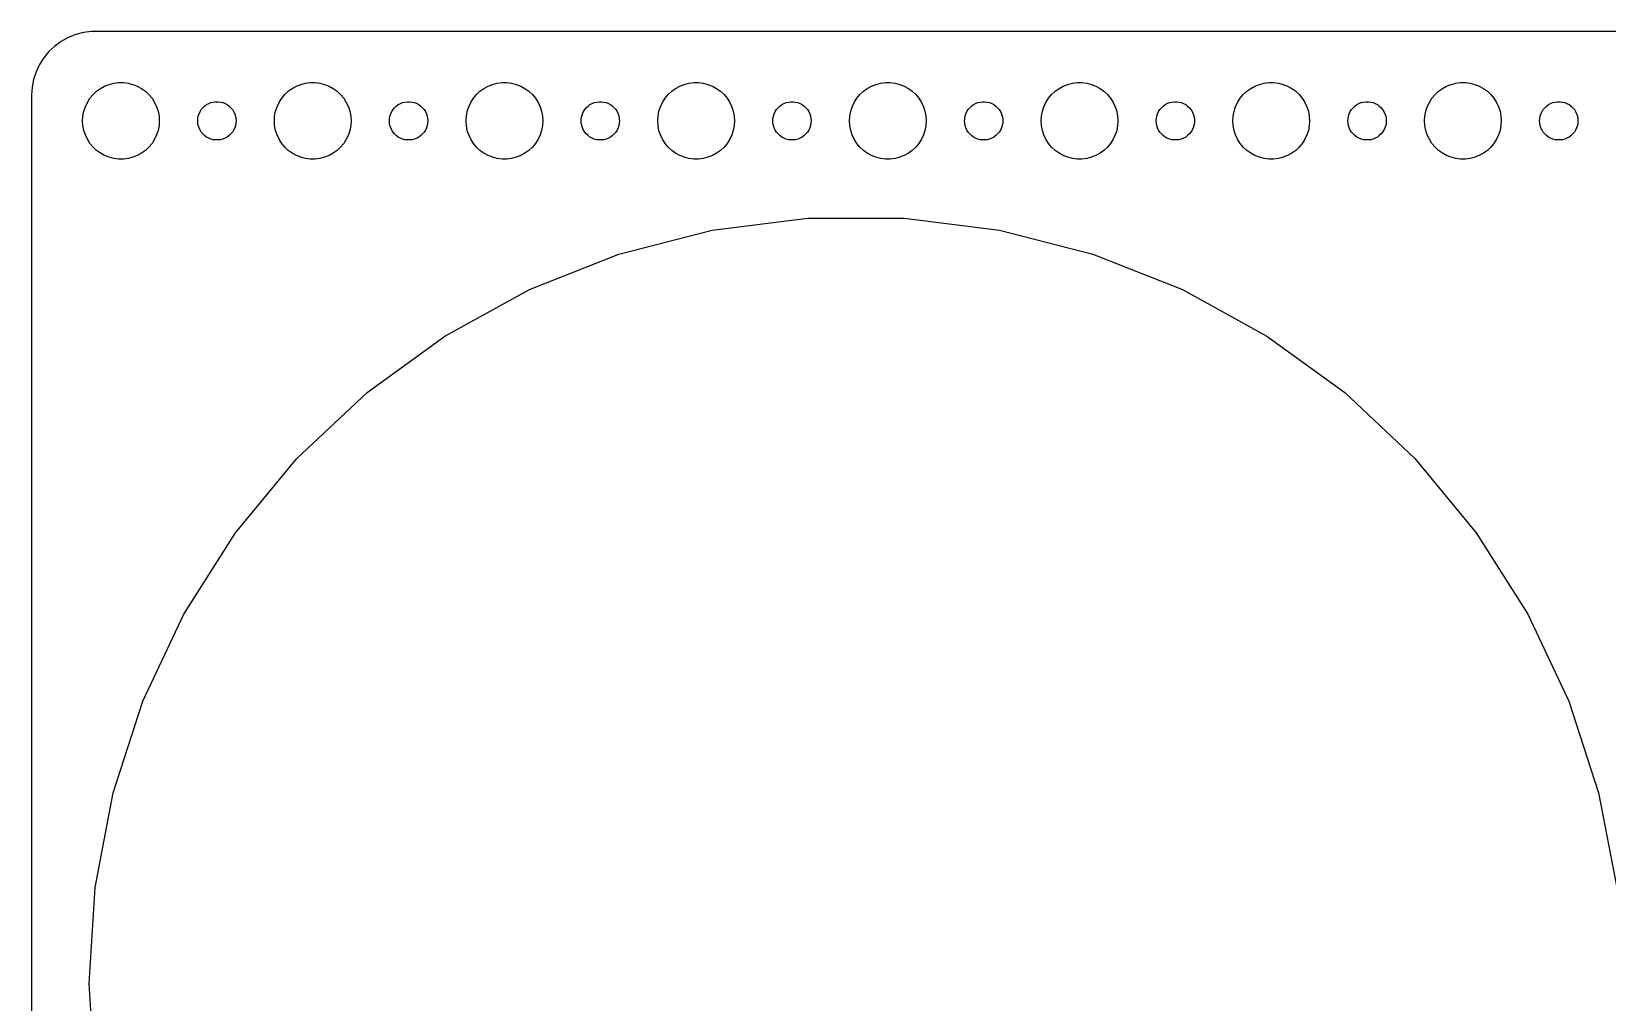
# Model space of a CAD drawing. Header units: metres. Extents: x -314 to 314, y -74 to 74.
# Drawn here: x -314.5 to -191.2, y -1.5 to 74.5 of the extents above; entities that cross this region are included whole.
import ezdxf

# ---------------------------------------------------------------- set-up
doc = ezdxf.new("R2010")
doc.units = ezdxf.units.M

msp = doc.modelspace()

# ---------------------------------------------------------------- linework, layer by layer
for p, q in [((-311.629, 74.0241), (-312.179, 73.7216)), ((-311.045, 74.2553), (-311.629, 74.0241)), ((-310.437, 74.4114), (-311.045, 74.2553)), ((-309.814, 74.4901), (-310.437, 74.4114)), ((309.814, 74.4901), (-309.814, 74.4901)), ((-313.145, 72.9227), (-313.545, 72.4389)), ((-312.687, 73.3526), (-313.145, 72.9227)), ((-312.179, 73.7216), (-312.687, 73.3526)), ((-313.882, 71.9088), (-314.149, 71.3406)), ((-313.545, 72.4389), (-313.882, 71.9088)), ((-314.343, 70.7434), (-314.461, 70.1267)), ((-314.149, 71.3406), (-314.343, 70.7434)), ((-308.777, 70.2145), (-308.427, 70.3532)), ((-308.427, 70.3532), (-308.062, 70.4469)), ((-308.062, 70.4469), (-307.688, 70.4941)), ((-307.688, 70.4941), (-307.312, 70.4941)), ((-307.312, 70.4941), (-306.938, 70.4469)), ((-306.938, 70.4469), (-306.573, 70.3532)), ((-306.573, 70.3532), (-306.223, 70.2145)), ((-293.777, 70.2145), (-293.427, 70.3532)), ((-293.427, 70.3532), (-293.062, 70.4469)), ((-293.062, 70.4469), (-292.688, 70.4941)), ((-292.688, 70.4941), (-292.312, 70.4941)), ((-292.312, 70.4941), (-291.938, 70.4469)), ((-291.938, 70.4469), (-291.573, 70.3532)), ((-291.573, 70.3532), (-291.223, 70.2145)), ((-278.777, 70.2145), (-278.427, 70.3532)), ((-278.427, 70.3532), (-278.062, 70.4469)), ((-278.062, 70.4469), (-277.688, 70.4941)), ((-277.688, 70.4941), (-277.312, 70.4941)), ((-277.312, 70.4941), (-276.938, 70.4469)), ((-276.938, 70.4469), (-276.573, 70.3532)), ((-276.573, 70.3532), (-276.223, 70.2145)), ((-263.777, 70.2145), (-263.427, 70.3532)), ((-263.427, 70.3532), (-263.062, 70.4469)), ((-263.062, 70.4469), (-262.688, 70.4941)), ((-262.688, 70.4941), (-262.312, 70.4941)), ((-262.312, 70.4941), (-261.938, 70.4469)), ((-261.938, 70.4469), (-261.573, 70.3532)), ((-261.573, 70.3532), (-261.223, 70.2145)), ((-248.777, 70.2145), (-248.427, 70.3532)), ((-248.427, 70.3532), (-248.062, 70.4469)), ((-248.062, 70.4469), (-247.688, 70.4941)), ((-247.688, 70.4941), (-247.312, 70.4941)), ((-247.312, 70.4941), (-246.938, 70.4469)), ((-246.938, 70.4469), (-246.573, 70.3532)), ((-246.573, 70.3532), (-246.223, 70.2145)), ((-233.777, 70.2145), (-233.427, 70.3532)), ((-233.427, 70.3532), (-233.062, 70.4469)), ((-233.062, 70.4469), (-232.688, 70.4941)), ((-232.688, 70.4941), (-232.312, 70.4941)), ((-232.312, 70.4941), (-231.938, 70.4469)), ((-231.938, 70.4469), (-231.573, 70.3532)), ((-231.573, 70.3532), (-231.223, 70.2145)), ((-218.777, 70.2145), (-218.427, 70.3532)), ((-218.427, 70.3532), (-218.062, 70.4469)), ((-218.062, 70.4469), (-217.688, 70.4941)), ((-217.688, 70.4941), (-217.312, 70.4941)), ((-217.312, 70.4941), (-216.938, 70.4469)), ((-216.938, 70.4469), (-216.573, 70.3532)), ((-216.573, 70.3532), (-216.223, 70.2145)), ((-203.777, 70.2145), (-203.427, 70.3532)), ((-203.427, 70.3532), (-203.062, 70.4469)), ((-203.062, 70.4469), (-202.688, 70.4941)), ((-202.688, 70.4941), (-202.312, 70.4941)), ((-202.312, 70.4941), (-201.938, 70.4469)), ((-201.938, 70.4469), (-201.573, 70.3532)), ((-201.573, 70.3532), (-201.223, 70.2145)), ((-314.461, 70.1267), (-314.5, 69.5)), ((-314.5, 69.5), (-314.5, -69.5)), ((-310.129, 68.9453), (-309.927, 69.2634)), ((-309.927, 69.2634), (-309.687, 69.5536)), ((-309.687, 69.5536), (-309.412, 69.8115)), ((-309.412, 69.8115), (-309.107, 70.033)), ((-309.107, 70.033), (-308.777, 70.2145)), ((-306.223, 70.2145), (-305.893, 70.033)), ((-305.893, 70.033), (-305.588, 69.8115)), ((-305.588, 69.8115), (-305.313, 69.5536)), ((-305.313, 69.5536), (-305.073, 69.2634)), ((-305.073, 69.2634), (-304.871, 68.9453)), ((-295.129, 68.9453), (-294.927, 69.2634)), ((-294.927, 69.2634), (-294.687, 69.5536)), ((-294.687, 69.5536), (-294.412, 69.8115)), ((-294.412, 69.8115), (-294.107, 70.033)), ((-294.107, 70.033), (-293.777, 70.2145)), ((-291.223, 70.2145), (-290.893, 70.033)), ((-290.893, 70.033), (-290.588, 69.8115)), ((-290.588, 69.8115), (-290.313, 69.5536)), ((-290.313, 69.5536), (-290.073, 69.2634)), ((-290.073, 69.2634), (-289.871, 68.9453)), ((-280.129, 68.9453), (-279.927, 69.2634)), ((-279.927, 69.2634), (-279.687, 69.5536)), ((-279.687, 69.5536), (-279.412, 69.8115)), ((-279.412, 69.8115), (-279.107, 70.033)), ((-279.107, 70.033), (-278.777, 70.2145)), ((-276.223, 70.2145), (-275.893, 70.033)), ((-275.893, 70.033), (-275.588, 69.8115)), ((-275.588, 69.8115), (-275.313, 69.5536)), ((-275.313, 69.5536), (-275.073, 69.2634)), ((-275.073, 69.2634), (-274.871, 68.9453)), ((-265.129, 68.9453), (-264.927, 69.2634)), ((-264.927, 69.2634), (-264.687, 69.5536)), ((-264.687, 69.5536), (-264.412, 69.8115)), ((-264.412, 69.8115), (-264.107, 70.033)), ((-264.107, 70.033), (-263.777, 70.2145)), ((-261.223, 70.2145), (-260.893, 70.033)), ((-260.893, 70.033), (-260.588, 69.8115)), ((-260.588, 69.8115), (-260.313, 69.5536)), ((-260.313, 69.5536), (-260.073, 69.2634)), ((-260.073, 69.2634), (-259.871, 68.9453)), ((-250.129, 68.9453), (-249.927, 69.2634)), ((-249.927, 69.2634), (-249.687, 69.5536)), ((-249.687, 69.5536), (-249.412, 69.8115)), ((-249.412, 69.8115), (-249.107, 70.033)), ((-249.107, 70.033), (-248.777, 70.2145)), ((-246.223, 70.2145), (-245.893, 70.033)), ((-245.893, 70.033), (-245.588, 69.8115)), ((-245.588, 69.8115), (-245.313, 69.5536)), ((-245.313, 69.5536), (-245.073, 69.2634)), ((-245.073, 69.2634), (-244.871, 68.9453)), ((-235.129, 68.9453), (-234.927, 69.2634)), ((-234.927, 69.2634), (-234.687, 69.5536)), ((-234.687, 69.5536), (-234.412, 69.8115)), ((-234.412, 69.8115), (-234.107, 70.033)), ((-234.107, 70.033), (-233.777, 70.2145)), ((-231.223, 70.2145), (-230.893, 70.033)), ((-230.893, 70.033), (-230.588, 69.8115)), ((-230.588, 69.8115), (-230.313, 69.5536)), ((-230.313, 69.5536), (-230.073, 69.2634)), ((-230.073, 69.2634), (-229.871, 68.9453)), ((-220.129, 68.9453), (-219.927, 69.2634)), ((-219.927, 69.2634), (-219.687, 69.5536)), ((-219.687, 69.5536), (-219.412, 69.8115)), ((-219.412, 69.8115), (-219.107, 70.033)), ((-219.107, 70.033), (-218.777, 70.2145)), ((-216.223, 70.2145), (-215.893, 70.033)), ((-215.893, 70.033), (-215.588, 69.8115)), ((-215.588, 69.8115), (-215.313, 69.5536)), ((-215.313, 69.5536), (-215.073, 69.2634)), ((-215.073, 69.2634), (-214.871, 68.9453)), ((-205.129, 68.9453), (-204.927, 69.2634)), ((-204.927, 69.2634), (-204.687, 69.5536)), ((-204.687, 69.5536), (-204.412, 69.8115)), ((-204.412, 69.8115), (-204.107, 70.033)), ((-204.107, 70.033), (-203.777, 70.2145)), ((-201.223, 70.2145), (-200.893, 70.033)), ((-200.893, 70.033), (-200.588, 69.8115)), ((-200.588, 69.8115), (-200.313, 69.5536)), ((-200.313, 69.5536), (-200.073, 69.2634)), ((-200.073, 69.2634), (-199.871, 68.9453)), ((-310.5, 67.5), (-310.476, 67.876)), ((-310.476, 67.876), (-310.406, 68.2461)), ((-310.406, 68.2461), (-310.289, 68.6044)), ((-310.289, 68.6044), (-310.129, 68.9453)), ((-304.871, 68.9453), (-304.711, 68.6044)), ((-304.711, 68.6044), (-304.594, 68.2461)), ((-304.594, 68.2461), (-304.524, 67.876)), ((-304.524, 67.876), (-304.5, 67.5)), ((-301.488, 67.688), (-301.453, 67.873)), ((-301.453, 67.873), (-301.395, 68.0522)), ((-301.395, 68.0522), (-301.314, 68.2226)), ((-301.314, 68.2226), (-301.214, 68.3817)), ((-301.214, 68.3817), (-301.093, 68.5268)), ((-301.093, 68.5268), (-300.956, 68.6558)), ((-300.956, 68.6558), (-300.804, 68.7665)), ((-300.804, 68.7665), (-300.639, 68.8572)), ((-300.639, 68.8572), (-300.464, 68.9266)), ((-300.464, 68.9266), (-300.281, 68.9734)), ((-300.281, 68.9734), (-300.094, 68.997)), ((-300.094, 68.997), (-299.906, 68.997)), ((-299.906, 68.997), (-299.719, 68.9734)), ((-299.719, 68.9734), (-299.536, 68.9266)), ((-299.536, 68.9266), (-299.361, 68.8572)), ((-299.361, 68.8572), (-299.196, 68.7665)), ((-299.196, 68.7665), (-299.044, 68.6558)), ((-299.044, 68.6558), (-298.907, 68.5268)), ((-298.907, 68.5268), (-298.786, 68.3817)), ((-298.786, 68.3817), (-298.686, 68.2226)), ((-298.686, 68.2226), (-298.605, 68.0522)), ((-298.605, 68.0522), (-298.547, 67.873)), ((-298.547, 67.873), (-298.512, 67.688)), ((-295.5, 67.5), (-295.476, 67.876)), ((-295.476, 67.876), (-295.406, 68.2461)), ((-295.406, 68.2461), (-295.289, 68.6044)), ((-295.289, 68.6044), (-295.129, 68.9453)), ((-289.871, 68.9453), (-289.711, 68.6044)), ((-289.711, 68.6044), (-289.594, 68.2461)), ((-289.594, 68.2461), (-289.524, 67.876)), ((-289.524, 67.876), (-289.5, 67.5)), ((-286.488, 67.688), (-286.453, 67.873)), ((-286.453, 67.873), (-286.395, 68.0522)), ((-286.395, 68.0522), (-286.314, 68.2226)), ((-286.314, 68.2226), (-286.214, 68.3817)), ((-286.214, 68.3817), (-286.093, 68.5268)), ((-286.093, 68.5268), (-285.956, 68.6558)), ((-285.956, 68.6558), (-285.804, 68.7665)), ((-285.804, 68.7665), (-285.639, 68.8572)), ((-285.639, 68.8572), (-285.464, 68.9266)), ((-285.464, 68.9266), (-285.281, 68.9734)), ((-285.281, 68.9734), (-285.094, 68.997)), ((-285.094, 68.997), (-284.906, 68.997)), ((-284.906, 68.997), (-284.719, 68.9734)), ((-284.719, 68.9734), (-284.536, 68.9266)), ((-284.536, 68.9266), (-284.361, 68.8572)), ((-284.361, 68.8572), (-284.196, 68.7665)), ((-284.196, 68.7665), (-284.044, 68.6558)), ((-284.044, 68.6558), (-283.907, 68.5268)), ((-283.907, 68.5268), (-283.786, 68.3817)), ((-283.786, 68.3817), (-283.686, 68.2226)), ((-283.686, 68.2226), (-283.605, 68.0522)), ((-283.605, 68.0522), (-283.547, 67.873)), ((-283.547, 67.873), (-283.512, 67.688)), ((-280.5, 67.5), (-280.476, 67.876)), ((-280.476, 67.876), (-280.406, 68.2461)), ((-280.406, 68.2461), (-280.289, 68.6044)), ((-280.289, 68.6044), (-280.129, 68.9453)), ((-274.871, 68.9453), (-274.711, 68.6044)), ((-274.711, 68.6044), (-274.594, 68.2461)), ((-274.594, 68.2461), (-274.524, 67.876)), ((-274.524, 67.876), (-274.5, 67.5)), ((-271.488, 67.688), (-271.453, 67.873)), ((-271.453, 67.873), (-271.395, 68.0522)), ((-271.395, 68.0522), (-271.314, 68.2226)), ((-271.314, 68.2226), (-271.214, 68.3817)), ((-271.214, 68.3817), (-271.093, 68.5268)), ((-271.093, 68.5268), (-270.956, 68.6558)), ((-270.956, 68.6558), (-270.804, 68.7665)), ((-270.804, 68.7665), (-270.639, 68.8572)), ((-270.639, 68.8572), (-270.464, 68.9266)), ((-270.464, 68.9266), (-270.281, 68.9734)), ((-270.281, 68.9734), (-270.094, 68.997)), ((-270.094, 68.997), (-269.906, 68.997)), ((-269.906, 68.997), (-269.719, 68.9734)), ((-269.719, 68.9734), (-269.536, 68.9266)), ((-269.536, 68.9266), (-269.361, 68.8572)), ((-269.361, 68.8572), (-269.196, 68.7665)), ((-269.196, 68.7665), (-269.044, 68.6558)), ((-269.044, 68.6558), (-268.907, 68.5268)), ((-268.907, 68.5268), (-268.786, 68.3817)), ((-268.786, 68.3817), (-268.686, 68.2226)), ((-268.686, 68.2226), (-268.605, 68.0522)), ((-268.605, 68.0522), (-268.547, 67.873)), ((-268.547, 67.873), (-268.512, 67.688)), ((-265.5, 67.5), (-265.476, 67.876)), ((-265.476, 67.876), (-265.406, 68.2461)), ((-265.406, 68.2461), (-265.289, 68.6044)), ((-265.289, 68.6044), (-265.129, 68.9453)), ((-259.871, 68.9453), (-259.711, 68.6044)), ((-259.711, 68.6044), (-259.594, 68.2461)), ((-259.594, 68.2461), (-259.524, 67.876)), ((-259.524, 67.876), (-259.5, 67.5)), ((-256.488, 67.688), (-256.453, 67.873)), ((-256.453, 67.873), (-256.395, 68.0522)), ((-256.395, 68.0522), (-256.314, 68.2226)), ((-256.314, 68.2226), (-256.214, 68.3817)), ((-256.214, 68.3817), (-256.093, 68.5268)), ((-256.093, 68.5268), (-255.956, 68.6558)), ((-255.956, 68.6558), (-255.804, 68.7665)), ((-255.804, 68.7665), (-255.639, 68.8572)), ((-255.639, 68.8572), (-255.464, 68.9266)), ((-255.464, 68.9266), (-255.281, 68.9734)), ((-255.281, 68.9734), (-255.094, 68.997)), ((-255.094, 68.997), (-254.906, 68.997)), ((-254.906, 68.997), (-254.719, 68.9734)), ((-254.719, 68.9734), (-254.536, 68.9266)), ((-254.536, 68.9266), (-254.361, 68.8572)), ((-254.361, 68.8572), (-254.196, 68.7665)), ((-254.196, 68.7665), (-254.044, 68.6558)), ((-254.044, 68.6558), (-253.907, 68.5268)), ((-253.907, 68.5268), (-253.786, 68.3817)), ((-253.786, 68.3817), (-253.686, 68.2226)), ((-253.686, 68.2226), (-253.605, 68.0522)), ((-253.605, 68.0522), (-253.547, 67.873)), ((-253.547, 67.873), (-253.512, 67.688)), ((-250.5, 67.5), (-250.476, 67.876)), ((-250.476, 67.876), (-250.406, 68.2461)), ((-250.406, 68.2461), (-250.289, 68.6044)), ((-250.289, 68.6044), (-250.129, 68.9453)), ((-244.871, 68.9453), (-244.711, 68.6044)), ((-244.711, 68.6044), (-244.594, 68.2461)), ((-244.594, 68.2461), (-244.524, 67.876)), ((-244.524, 67.876), (-244.5, 67.5)), ((-241.488, 67.688), (-241.453, 67.873)), ((-241.453, 67.873), (-241.395, 68.0522)), ((-241.395, 68.0522), (-241.314, 68.2226)), ((-241.314, 68.2226), (-241.214, 68.3817)), ((-241.214, 68.3817), (-241.093, 68.5268)), ((-241.093, 68.5268), (-240.956, 68.6558)), ((-240.956, 68.6558), (-240.804, 68.7665)), ((-240.804, 68.7665), (-240.639, 68.8572)), ((-240.639, 68.8572), (-240.464, 68.9266)), ((-240.464, 68.9266), (-240.281, 68.9734)), ((-240.281, 68.9734), (-240.094, 68.997)), ((-240.094, 68.997), (-239.906, 68.997)), ((-239.906, 68.997), (-239.719, 68.9734)), ((-239.719, 68.9734), (-239.536, 68.9266)), ((-239.536, 68.9266), (-239.361, 68.8572)), ((-239.361, 68.8572), (-239.196, 68.7665)), ((-239.196, 68.7665), (-239.044, 68.6558)), ((-239.044, 68.6558), (-238.907, 68.5268)), ((-238.907, 68.5268), (-238.786, 68.3817)), ((-238.786, 68.3817), (-238.686, 68.2226)), ((-238.686, 68.2226), (-238.605, 68.0522)), ((-238.605, 68.0522), (-238.547, 67.873)), ((-238.547, 67.873), (-238.512, 67.688)), ((-235.5, 67.5), (-235.476, 67.876)), ((-235.476, 67.876), (-235.406, 68.2461)), ((-235.406, 68.2461), (-235.289, 68.6044)), ((-235.289, 68.6044), (-235.129, 68.9453)), ((-229.871, 68.9453), (-229.711, 68.6044)), ((-229.711, 68.6044), (-229.594, 68.2461)), ((-229.594, 68.2461), (-229.524, 67.876)), ((-229.524, 67.876), (-229.5, 67.5)), ((-226.488, 67.688), (-226.453, 67.873)), ((-226.453, 67.873), (-226.395, 68.0522)), ((-226.395, 68.0522), (-226.314, 68.2226)), ((-226.314, 68.2226), (-226.214, 68.3817)), ((-226.214, 68.3817), (-226.093, 68.5268)), ((-226.093, 68.5268), (-225.956, 68.6558)), ((-225.956, 68.6558), (-225.804, 68.7665)), ((-225.804, 68.7665), (-225.639, 68.8572)), ((-225.639, 68.8572), (-225.464, 68.9266)), ((-225.464, 68.9266), (-225.281, 68.9734)), ((-225.281, 68.9734), (-225.094, 68.997)), ((-225.094, 68.997), (-224.906, 68.997)), ((-224.906, 68.997), (-224.719, 68.9734)), ((-224.719, 68.9734), (-224.536, 68.9266)), ((-224.536, 68.9266), (-224.361, 68.8572)), ((-224.361, 68.8572), (-224.196, 68.7665)), ((-224.196, 68.7665), (-224.044, 68.6558)), ((-224.044, 68.6558), (-223.907, 68.5268)), ((-223.907, 68.5268), (-223.786, 68.3817)), ((-223.786, 68.3817), (-223.686, 68.2226)), ((-223.686, 68.2226), (-223.605, 68.0522)), ((-223.605, 68.0522), (-223.547, 67.873)), ((-223.547, 67.873), (-223.512, 67.688)), ((-220.5, 67.5), (-220.476, 67.876)), ((-220.476, 67.876), (-220.406, 68.2461)), ((-220.406, 68.2461), (-220.289, 68.6044)), ((-220.289, 68.6044), (-220.129, 68.9453)), ((-214.871, 68.9453), (-214.711, 68.6044)), ((-214.711, 68.6044), (-214.594, 68.2461)), ((-214.594, 68.2461), (-214.524, 67.876)), ((-214.524, 67.876), (-214.5, 67.5)), ((-211.488, 67.688), (-211.453, 67.873)), ((-211.453, 67.873), (-211.395, 68.0522)), ((-211.395, 68.0522), (-211.314, 68.2226)), ((-211.314, 68.2226), (-211.214, 68.3817)), ((-211.214, 68.3817), (-211.093, 68.5268)), ((-211.093, 68.5268), (-210.956, 68.6558)), ((-210.956, 68.6558), (-210.804, 68.7665)), ((-210.804, 68.7665), (-210.639, 68.8572)), ((-210.639, 68.8572), (-210.464, 68.9266)), ((-210.464, 68.9266), (-210.281, 68.9734)), ((-210.281, 68.9734), (-210.094, 68.997)), ((-210.094, 68.997), (-209.906, 68.997)), ((-209.906, 68.997), (-209.719, 68.9734)), ((-209.719, 68.9734), (-209.536, 68.9266)), ((-209.536, 68.9266), (-209.361, 68.8572)), ((-209.361, 68.8572), (-209.196, 68.7665)), ((-209.196, 68.7665), (-209.044, 68.6558)), ((-209.044, 68.6558), (-208.907, 68.5268)), ((-208.907, 68.5268), (-208.786, 68.3817)), ((-208.786, 68.3817), (-208.686, 68.2226)), ((-208.686, 68.2226), (-208.605, 68.0522)), ((-208.605, 68.0522), (-208.547, 67.873)), ((-208.547, 67.873), (-208.512, 67.688)), ((-205.5, 67.5), (-205.476, 67.876)), ((-205.476, 67.876), (-205.406, 68.2461)), ((-205.406, 68.2461), (-205.289, 68.6044)), ((-205.289, 68.6044), (-205.129, 68.9453)), ((-199.871, 68.9453), (-199.711, 68.6044)), ((-199.711, 68.6044), (-199.594, 68.2461)), ((-199.594, 68.2461), (-199.524, 67.876)), ((-199.524, 67.876), (-199.5, 67.5)), ((-196.488, 67.688), (-196.453, 67.873)), ((-196.453, 67.873), (-196.395, 68.0522)), ((-196.395, 68.0522), (-196.314, 68.2226)), ((-196.314, 68.2226), (-196.214, 68.3817)), ((-196.214, 68.3817), (-196.093, 68.5268)), ((-196.093, 68.5268), (-195.956, 68.6558)), ((-195.956, 68.6558), (-195.804, 68.7665)), ((-195.804, 68.7665), (-195.639, 68.8572)), ((-195.639, 68.8572), (-195.464, 68.9266)), ((-195.464, 68.9266), (-195.281, 68.9734)), ((-195.281, 68.9734), (-195.094, 68.997)), ((-195.094, 68.997), (-194.906, 68.997)), ((-194.906, 68.997), (-194.719, 68.9734)), ((-194.719, 68.9734), (-194.536, 68.9266)), ((-194.536, 68.9266), (-194.361, 68.8572)), ((-194.361, 68.8572), (-194.196, 68.7665)), ((-194.196, 68.7665), (-194.044, 68.6558)), ((-194.044, 68.6558), (-193.907, 68.5268)), ((-193.907, 68.5268), (-193.786, 68.3817)), ((-193.786, 68.3817), (-193.686, 68.2226)), ((-193.686, 68.2226), (-193.605, 68.0522)), ((-193.605, 68.0522), (-193.547, 67.873)), ((-193.547, 67.873), (-193.512, 67.688)), ((-310.476, 67.124), (-310.5, 67.5)), ((-310.406, 66.7539), (-310.476, 67.124)), ((-310.289, 66.3956), (-310.406, 66.7539)), ((-304.594, 66.7539), (-304.711, 66.3956)), ((-304.524, 67.124), (-304.594, 66.7539)), ((-304.5, 67.5), (-304.524, 67.124)), ((-301.5, 67.5), (-301.488, 67.688)), ((-301.488, 67.312), (-301.5, 67.5)), ((-301.453, 67.127), (-301.488, 67.312)), ((-301.395, 66.9478), (-301.453, 67.127)), ((-301.314, 66.7774), (-301.395, 66.9478)), ((-301.214, 66.6183), (-301.314, 66.7774)), ((-301.093, 66.4732), (-301.214, 66.6183)), ((-298.786, 66.6183), (-298.907, 66.4732)), ((-298.686, 66.7774), (-298.786, 66.6183)), ((-298.605, 66.9478), (-298.686, 66.7774)), ((-298.547, 67.127), (-298.605, 66.9478)), ((-298.512, 67.312), (-298.547, 67.127)), ((-298.512, 67.688), (-298.5, 67.5)), ((-298.5, 67.5), (-298.512, 67.312)), ((-295.476, 67.124), (-295.5, 67.5)), ((-295.406, 66.7539), (-295.476, 67.124)), ((-295.289, 66.3956), (-295.406, 66.7539)), ((-289.594, 66.7539), (-289.711, 66.3956)), ((-289.524, 67.124), (-289.594, 66.7539)), ((-289.5, 67.5), (-289.524, 67.124)), ((-286.5, 67.5), (-286.488, 67.688)), ((-286.488, 67.312), (-286.5, 67.5)), ((-286.453, 67.127), (-286.488, 67.312)), ((-286.395, 66.9478), (-286.453, 67.127)), ((-286.314, 66.7774), (-286.395, 66.9478)), ((-286.214, 66.6183), (-286.314, 66.7774)), ((-286.093, 66.4732), (-286.214, 66.6183)), ((-283.786, 66.6183), (-283.907, 66.4732)), ((-283.686, 66.7774), (-283.786, 66.6183)), ((-283.605, 66.9478), (-283.686, 66.7774)), ((-283.547, 67.127), (-283.605, 66.9478)), ((-283.512, 67.312), (-283.547, 67.127)), ((-283.512, 67.688), (-283.5, 67.5)), ((-283.5, 67.5), (-283.512, 67.312)), ((-280.476, 67.124), (-280.5, 67.5)), ((-280.406, 66.7539), (-280.476, 67.124)), ((-280.289, 66.3956), (-280.406, 66.7539)), ((-274.594, 66.7539), (-274.711, 66.3956)), ((-274.524, 67.124), (-274.594, 66.7539)), ((-274.5, 67.5), (-274.524, 67.124)), ((-271.5, 67.5), (-271.488, 67.688)), ((-271.488, 67.312), (-271.5, 67.5)), ((-271.453, 67.127), (-271.488, 67.312)), ((-271.395, 66.9478), (-271.453, 67.127)), ((-271.314, 66.7774), (-271.395, 66.9478)), ((-271.214, 66.6183), (-271.314, 66.7774)), ((-271.093, 66.4732), (-271.214, 66.6183)), ((-268.786, 66.6183), (-268.907, 66.4732)), ((-268.686, 66.7774), (-268.786, 66.6183)), ((-268.605, 66.9478), (-268.686, 66.7774)), ((-268.547, 67.127), (-268.605, 66.9478)), ((-268.512, 67.312), (-268.547, 67.127)), ((-268.512, 67.688), (-268.5, 67.5)), ((-268.5, 67.5), (-268.512, 67.312)), ((-265.476, 67.124), (-265.5, 67.5)), ((-265.406, 66.7539), (-265.476, 67.124)), ((-265.289, 66.3956), (-265.406, 66.7539)), ((-259.594, 66.7539), (-259.711, 66.3956)), ((-259.524, 67.124), (-259.594, 66.7539)), ((-259.5, 67.5), (-259.524, 67.124)), ((-256.5, 67.5), (-256.488, 67.688)), ((-256.488, 67.312), (-256.5, 67.5)), ((-256.453, 67.127), (-256.488, 67.312)), ((-256.395, 66.9478), (-256.453, 67.127)), ((-256.314, 66.7774), (-256.395, 66.9478)), ((-256.214, 66.6183), (-256.314, 66.7774)), ((-256.093, 66.4732), (-256.214, 66.6183)), ((-253.786, 66.6183), (-253.907, 66.4732)), ((-253.686, 66.7774), (-253.786, 66.6183)), ((-253.605, 66.9478), (-253.686, 66.7774)), ((-253.547, 67.127), (-253.605, 66.9478)), ((-253.512, 67.312), (-253.547, 67.127)), ((-253.512, 67.688), (-253.5, 67.5)), ((-253.5, 67.5), (-253.512, 67.312)), ((-250.476, 67.124), (-250.5, 67.5)), ((-250.406, 66.7539), (-250.476, 67.124)), ((-250.289, 66.3956), (-250.406, 66.7539)), ((-244.594, 66.7539), (-244.711, 66.3956)), ((-244.524, 67.124), (-244.594, 66.7539)), ((-244.5, 67.5), (-244.524, 67.124)), ((-241.5, 67.5), (-241.488, 67.688)), ((-241.488, 67.312), (-241.5, 67.5)), ((-241.453, 67.127), (-241.488, 67.312)), ((-241.395, 66.9478), (-241.453, 67.127)), ((-241.314, 66.7774), (-241.395, 66.9478)), ((-241.214, 66.6183), (-241.314, 66.7774)), ((-241.093, 66.4732), (-241.214, 66.6183)), ((-238.786, 66.6183), (-238.907, 66.4732)), ((-238.686, 66.7774), (-238.786, 66.6183)), ((-238.605, 66.9478), (-238.686, 66.7774)), ((-238.547, 67.127), (-238.605, 66.9478)), ((-238.512, 67.312), (-238.547, 67.127)), ((-238.512, 67.688), (-238.5, 67.5)), ((-238.5, 67.5), (-238.512, 67.312)), ((-235.476, 67.124), (-235.5, 67.5)), ((-235.406, 66.7539), (-235.476, 67.124)), ((-235.289, 66.3956), (-235.406, 66.7539)), ((-229.594, 66.7539), (-229.711, 66.3956)), ((-229.524, 67.124), (-229.594, 66.7539)), ((-229.5, 67.5), (-229.524, 67.124)), ((-226.5, 67.5), (-226.488, 67.688)), ((-226.488, 67.312), (-226.5, 67.5)), ((-226.453, 67.127), (-226.488, 67.312)), ((-226.395, 66.9478), (-226.453, 67.127)), ((-226.314, 66.7774), (-226.395, 66.9478)), ((-226.214, 66.6183), (-226.314, 66.7774)), ((-226.093, 66.4732), (-226.214, 66.6183)), ((-223.786, 66.6183), (-223.907, 66.4732)), ((-223.686, 66.7774), (-223.786, 66.6183)), ((-223.605, 66.9478), (-223.686, 66.7774)), ((-223.547, 67.127), (-223.605, 66.9478)), ((-223.512, 67.312), (-223.547, 67.127)), ((-223.512, 67.688), (-223.5, 67.5)), ((-223.5, 67.5), (-223.512, 67.312)), ((-220.476, 67.124), (-220.5, 67.5)), ((-220.406, 66.7539), (-220.476, 67.124)), ((-220.289, 66.3956), (-220.406, 66.7539)), ((-214.594, 66.7539), (-214.711, 66.3956)), ((-214.524, 67.124), (-214.594, 66.7539)), ((-214.5, 67.5), (-214.524, 67.124)), ((-211.5, 67.5), (-211.488, 67.688)), ((-211.488, 67.312), (-211.5, 67.5)), ((-211.453, 67.127), (-211.488, 67.312)), ((-211.395, 66.9478), (-211.453, 67.127)), ((-211.314, 66.7774), (-211.395, 66.9478)), ((-211.214, 66.6183), (-211.314, 66.7774)), ((-211.093, 66.4732), (-211.214, 66.6183)), ((-208.786, 66.6183), (-208.907, 66.4732)), ((-208.686, 66.7774), (-208.786, 66.6183)), ((-208.605, 66.9478), (-208.686, 66.7774)), ((-208.547, 67.127), (-208.605, 66.9478)), ((-208.512, 67.312), (-208.547, 67.127)), ((-208.512, 67.688), (-208.5, 67.5)), ((-208.5, 67.5), (-208.512, 67.312)), ((-205.476, 67.124), (-205.5, 67.5)), ((-205.406, 66.7539), (-205.476, 67.124)), ((-205.289, 66.3956), (-205.406, 66.7539)), ((-199.594, 66.7539), (-199.711, 66.3956)), ((-199.524, 67.124), (-199.594, 66.7539)), ((-199.5, 67.5), (-199.524, 67.124)), ((-196.5, 67.5), (-196.488, 67.688)), ((-196.488, 67.312), (-196.5, 67.5)), ((-196.453, 67.127), (-196.488, 67.312)), ((-196.395, 66.9478), (-196.453, 67.127)), ((-196.314, 66.7774), (-196.395, 66.9478)), ((-196.214, 66.6183), (-196.314, 66.7774)), ((-196.093, 66.4732), (-196.214, 66.6183)), ((-193.786, 66.6183), (-193.907, 66.4732)), ((-193.686, 66.7774), (-193.786, 66.6183)), ((-193.605, 66.9478), (-193.686, 66.7774)), ((-193.547, 67.127), (-193.605, 66.9478)), ((-193.512, 67.312), (-193.547, 67.127)), ((-193.512, 67.688), (-193.5, 67.5)), ((-193.5, 67.5), (-193.512, 67.312)), ((-310.129, 66.0547), (-310.289, 66.3956)), ((-309.927, 65.7366), (-310.129, 66.0547)), ((-309.687, 65.4464), (-309.927, 65.7366)), ((-309.412, 65.1885), (-309.687, 65.4464)), ((-305.313, 65.4464), (-305.588, 65.1885)), ((-305.073, 65.7366), (-305.313, 65.4464)), ((-304.871, 66.0547), (-305.073, 65.7366)), ((-304.711, 66.3956), (-304.871, 66.0547)), ((-300.956, 66.3442), (-301.093, 66.4732)), ((-300.804, 66.2335), (-300.956, 66.3442)), ((-300.639, 66.1428), (-300.804, 66.2335)), ((-300.464, 66.0734), (-300.639, 66.1428)), ((-300.281, 66.0266), (-300.464, 66.0734)), ((-300.094, 66.003), (-300.281, 66.0266)), ((-299.906, 66.003), (-300.094, 66.003)), ((-299.719, 66.0266), (-299.906, 66.003)), ((-299.536, 66.0734), (-299.719, 66.0266)), ((-299.361, 66.1428), (-299.536, 66.0734)), ((-299.196, 66.2335), (-299.361, 66.1428)), ((-299.044, 66.3442), (-299.196, 66.2335)), ((-298.907, 66.4732), (-299.044, 66.3442)), ((-295.129, 66.0547), (-295.289, 66.3956)), ((-294.927, 65.7366), (-295.129, 66.0547)), ((-294.687, 65.4464), (-294.927, 65.7366)), ((-294.412, 65.1885), (-294.687, 65.4464)), ((-290.313, 65.4464), (-290.588, 65.1885)), ((-290.073, 65.7366), (-290.313, 65.4464)), ((-289.871, 66.0547), (-290.073, 65.7366)), ((-289.711, 66.3956), (-289.871, 66.0547)), ((-285.956, 66.3442), (-286.093, 66.4732)), ((-285.804, 66.2335), (-285.956, 66.3442)), ((-285.639, 66.1428), (-285.804, 66.2335)), ((-285.464, 66.0734), (-285.639, 66.1428)), ((-285.281, 66.0266), (-285.464, 66.0734)), ((-285.094, 66.003), (-285.281, 66.0266)), ((-284.906, 66.003), (-285.094, 66.003)), ((-284.719, 66.0266), (-284.906, 66.003)), ((-284.536, 66.0734), (-284.719, 66.0266)), ((-284.361, 66.1428), (-284.536, 66.0734)), ((-284.196, 66.2335), (-284.361, 66.1428)), ((-284.044, 66.3442), (-284.196, 66.2335)), ((-283.907, 66.4732), (-284.044, 66.3442)), ((-280.129, 66.0547), (-280.289, 66.3956)), ((-279.927, 65.7366), (-280.129, 66.0547)), ((-279.687, 65.4464), (-279.927, 65.7366)), ((-279.412, 65.1885), (-279.687, 65.4464)), ((-275.313, 65.4464), (-275.588, 65.1885)), ((-275.073, 65.7366), (-275.313, 65.4464)), ((-274.871, 66.0547), (-275.073, 65.7366)), ((-274.711, 66.3956), (-274.871, 66.0547)), ((-270.956, 66.3442), (-271.093, 66.4732)), ((-270.804, 66.2335), (-270.956, 66.3442)), ((-270.639, 66.1428), (-270.804, 66.2335)), ((-270.464, 66.0734), (-270.639, 66.1428)), ((-270.281, 66.0266), (-270.464, 66.0734)), ((-270.094, 66.003), (-270.281, 66.0266)), ((-269.906, 66.003), (-270.094, 66.003)), ((-269.719, 66.0266), (-269.906, 66.003)), ((-269.536, 66.0734), (-269.719, 66.0266)), ((-269.361, 66.1428), (-269.536, 66.0734)), ((-269.196, 66.2335), (-269.361, 66.1428)), ((-269.044, 66.3442), (-269.196, 66.2335)), ((-268.907, 66.4732), (-269.044, 66.3442)), ((-265.129, 66.0547), (-265.289, 66.3956)), ((-264.927, 65.7366), (-265.129, 66.0547)), ((-264.687, 65.4464), (-264.927, 65.7366)), ((-264.412, 65.1885), (-264.687, 65.4464)), ((-260.313, 65.4464), (-260.588, 65.1885)), ((-260.073, 65.7366), (-260.313, 65.4464)), ((-259.871, 66.0547), (-260.073, 65.7366)), ((-259.711, 66.3956), (-259.871, 66.0547)), ((-255.956, 66.3442), (-256.093, 66.4732)), ((-255.804, 66.2335), (-255.956, 66.3442)), ((-255.639, 66.1428), (-255.804, 66.2335)), ((-255.464, 66.0734), (-255.639, 66.1428)), ((-255.281, 66.0266), (-255.464, 66.0734)), ((-255.094, 66.003), (-255.281, 66.0266)), ((-254.906, 66.003), (-255.094, 66.003)), ((-254.719, 66.0266), (-254.906, 66.003)), ((-254.536, 66.0734), (-254.719, 66.0266)), ((-254.361, 66.1428), (-254.536, 66.0734)), ((-254.196, 66.2335), (-254.361, 66.1428)), ((-254.044, 66.3442), (-254.196, 66.2335)), ((-253.907, 66.4732), (-254.044, 66.3442)), ((-250.129, 66.0547), (-250.289, 66.3956)), ((-249.927, 65.7366), (-250.129, 66.0547)), ((-249.687, 65.4464), (-249.927, 65.7366)), ((-249.412, 65.1885), (-249.687, 65.4464)), ((-245.313, 65.4464), (-245.588, 65.1885)), ((-245.073, 65.7366), (-245.313, 65.4464)), ((-244.871, 66.0547), (-245.073, 65.7366)), ((-244.711, 66.3956), (-244.871, 66.0547)), ((-240.956, 66.3442), (-241.093, 66.4732)), ((-240.804, 66.2335), (-240.956, 66.3442)), ((-240.639, 66.1428), (-240.804, 66.2335)), ((-240.464, 66.0734), (-240.639, 66.1428)), ((-240.281, 66.0266), (-240.464, 66.0734)), ((-240.094, 66.003), (-240.281, 66.0266)), ((-239.906, 66.003), (-240.094, 66.003)), ((-239.719, 66.0266), (-239.906, 66.003)), ((-239.536, 66.0734), (-239.719, 66.0266)), ((-239.361, 66.1428), (-239.536, 66.0734)), ((-239.196, 66.2335), (-239.361, 66.1428)), ((-239.044, 66.3442), (-239.196, 66.2335)), ((-238.907, 66.4732), (-239.044, 66.3442)), ((-235.129, 66.0547), (-235.289, 66.3956)), ((-234.927, 65.7366), (-235.129, 66.0547)), ((-234.687, 65.4464), (-234.927, 65.7366)), ((-234.412, 65.1885), (-234.687, 65.4464)), ((-230.313, 65.4464), (-230.588, 65.1885)), ((-230.073, 65.7366), (-230.313, 65.4464)), ((-229.871, 66.0547), (-230.073, 65.7366)), ((-229.711, 66.3956), (-229.871, 66.0547)), ((-225.956, 66.3442), (-226.093, 66.4732)), ((-225.804, 66.2335), (-225.956, 66.3442)), ((-225.639, 66.1428), (-225.804, 66.2335)), ((-225.464, 66.0734), (-225.639, 66.1428)), ((-225.281, 66.0266), (-225.464, 66.0734)), ((-225.094, 66.003), (-225.281, 66.0266)), ((-224.906, 66.003), (-225.094, 66.003)), ((-224.719, 66.0266), (-224.906, 66.003)), ((-224.536, 66.0734), (-224.719, 66.0266)), ((-224.361, 66.1428), (-224.536, 66.0734)), ((-224.196, 66.2335), (-224.361, 66.1428)), ((-224.044, 66.3442), (-224.196, 66.2335)), ((-223.907, 66.4732), (-224.044, 66.3442)), ((-220.129, 66.0547), (-220.289, 66.3956)), ((-219.927, 65.7366), (-220.129, 66.0547)), ((-219.687, 65.4464), (-219.927, 65.7366)), ((-219.412, 65.1885), (-219.687, 65.4464)), ((-215.313, 65.4464), (-215.588, 65.1885)), ((-215.073, 65.7366), (-215.313, 65.4464)), ((-214.871, 66.0547), (-215.073, 65.7366)), ((-214.711, 66.3956), (-214.871, 66.0547)), ((-210.956, 66.3442), (-211.093, 66.4732)), ((-210.804, 66.2335), (-210.956, 66.3442)), ((-210.639, 66.1428), (-210.804, 66.2335)), ((-210.464, 66.0734), (-210.639, 66.1428)), ((-210.281, 66.0266), (-210.464, 66.0734)), ((-210.094, 66.003), (-210.281, 66.0266)), ((-209.906, 66.003), (-210.094, 66.003)), ((-209.719, 66.0266), (-209.906, 66.003)), ((-209.536, 66.0734), (-209.719, 66.0266)), ((-209.361, 66.1428), (-209.536, 66.0734)), ((-209.196, 66.2335), (-209.361, 66.1428)), ((-209.044, 66.3442), (-209.196, 66.2335)), ((-208.907, 66.4732), (-209.044, 66.3442)), ((-205.129, 66.0547), (-205.289, 66.3956)), ((-204.927, 65.7366), (-205.129, 66.0547)), ((-204.687, 65.4464), (-204.927, 65.7366)), ((-204.412, 65.1885), (-204.687, 65.4464)), ((-200.313, 65.4464), (-200.588, 65.1885)), ((-200.073, 65.7366), (-200.313, 65.4464)), ((-199.871, 66.0547), (-200.073, 65.7366)), ((-199.711, 66.3956), (-199.871, 66.0547)), ((-195.956, 66.3442), (-196.093, 66.4732)), ((-195.804, 66.2335), (-195.956, 66.3442)), ((-195.639, 66.1428), (-195.804, 66.2335)), ((-195.464, 66.0734), (-195.639, 66.1428)), ((-195.281, 66.0266), (-195.464, 66.0734)), ((-195.094, 66.003), (-195.281, 66.0266)), ((-194.906, 66.003), (-195.094, 66.003)), ((-194.719, 66.0266), (-194.906, 66.003)), ((-194.536, 66.0734), (-194.719, 66.0266)), ((-194.361, 66.1428), (-194.536, 66.0734)), ((-194.196, 66.2335), (-194.361, 66.1428)), ((-194.044, 66.3442), (-194.196, 66.2335)), ((-193.907, 66.4732), (-194.044, 66.3442)), ((-309.107, 64.967), (-309.412, 65.1885)), ((-308.777, 64.7855), (-309.107, 64.967)), ((-308.427, 64.6468), (-308.777, 64.7855)), ((-308.062, 64.5531), (-308.427, 64.6468)), ((-307.688, 64.5059), (-308.062, 64.5531)), ((-307.312, 64.5059), (-307.688, 64.5059)), ((-306.938, 64.5531), (-307.312, 64.5059)), ((-306.573, 64.6468), (-306.938, 64.5531)), ((-306.223, 64.7855), (-306.573, 64.6468)), ((-305.893, 64.967), (-306.223, 64.7855)), ((-305.588, 65.1885), (-305.893, 64.967)), ((-294.107, 64.967), (-294.412, 65.1885)), ((-293.777, 64.7855), (-294.107, 64.967)), ((-293.427, 64.6468), (-293.777, 64.7855)), ((-293.062, 64.5531), (-293.427, 64.6468)), ((-292.688, 64.5059), (-293.062, 64.5531)), ((-292.312, 64.5059), (-292.688, 64.5059)), ((-291.938, 64.5531), (-292.312, 64.5059)), ((-291.573, 64.6468), (-291.938, 64.5531)), ((-291.223, 64.7855), (-291.573, 64.6468)), ((-290.893, 64.967), (-291.223, 64.7855)), ((-290.588, 65.1885), (-290.893, 64.967)), ((-279.107, 64.967), (-279.412, 65.1885)), ((-278.777, 64.7855), (-279.107, 64.967)), ((-278.427, 64.6468), (-278.777, 64.7855)), ((-278.062, 64.5531), (-278.427, 64.6468)), ((-277.688, 64.5059), (-278.062, 64.5531)), ((-277.312, 64.5059), (-277.688, 64.5059)), ((-276.938, 64.5531), (-277.312, 64.5059)), ((-276.573, 64.6468), (-276.938, 64.5531)), ((-276.223, 64.7855), (-276.573, 64.6468)), ((-275.893, 64.967), (-276.223, 64.7855)), ((-275.588, 65.1885), (-275.893, 64.967)), ((-264.107, 64.967), (-264.412, 65.1885)), ((-263.777, 64.7855), (-264.107, 64.967)), ((-263.427, 64.6468), (-263.777, 64.7855)), ((-263.062, 64.5531), (-263.427, 64.6468)), ((-262.688, 64.5059), (-263.062, 64.5531)), ((-262.312, 64.5059), (-262.688, 64.5059)), ((-261.938, 64.5531), (-262.312, 64.5059)), ((-261.573, 64.6468), (-261.938, 64.5531)), ((-261.223, 64.7855), (-261.573, 64.6468)), ((-260.893, 64.967), (-261.223, 64.7855)), ((-260.588, 65.1885), (-260.893, 64.967)), ((-249.107, 64.967), (-249.412, 65.1885)), ((-248.777, 64.7855), (-249.107, 64.967)), ((-248.427, 64.6468), (-248.777, 64.7855)), ((-248.062, 64.5531), (-248.427, 64.6468)), ((-247.688, 64.5059), (-248.062, 64.5531)), ((-247.312, 64.5059), (-247.688, 64.5059)), ((-246.938, 64.5531), (-247.312, 64.5059)), ((-246.573, 64.6468), (-246.938, 64.5531)), ((-246.223, 64.7855), (-246.573, 64.6468)), ((-245.893, 64.967), (-246.223, 64.7855)), ((-245.588, 65.1885), (-245.893, 64.967)), ((-234.107, 64.967), (-234.412, 65.1885)), ((-233.777, 64.7855), (-234.107, 64.967)), ((-233.427, 64.6468), (-233.777, 64.7855)), ((-233.062, 64.5531), (-233.427, 64.6468)), ((-232.688, 64.5059), (-233.062, 64.5531)), ((-232.312, 64.5059), (-232.688, 64.5059)), ((-231.938, 64.5531), (-232.312, 64.5059)), ((-231.573, 64.6468), (-231.938, 64.5531)), ((-231.223, 64.7855), (-231.573, 64.6468)), ((-230.893, 64.967), (-231.223, 64.7855)), ((-230.588, 65.1885), (-230.893, 64.967)), ((-219.107, 64.967), (-219.412, 65.1885)), ((-218.777, 64.7855), (-219.107, 64.967)), ((-218.427, 64.6468), (-218.777, 64.7855)), ((-218.062, 64.5531), (-218.427, 64.6468)), ((-217.688, 64.5059), (-218.062, 64.5531)), ((-217.312, 64.5059), (-217.688, 64.5059)), ((-216.938, 64.5531), (-217.312, 64.5059)), ((-216.573, 64.6468), (-216.938, 64.5531)), ((-216.223, 64.7855), (-216.573, 64.6468)), ((-215.893, 64.967), (-216.223, 64.7855)), ((-215.588, 65.1885), (-215.893, 64.967)), ((-204.107, 64.967), (-204.412, 65.1885)), ((-203.777, 64.7855), (-204.107, 64.967)), ((-203.427, 64.6468), (-203.777, 64.7855)), ((-203.062, 64.5531), (-203.427, 64.6468)), ((-202.688, 64.5059), (-203.062, 64.5531)), ((-202.312, 64.5059), (-202.688, 64.5059)), ((-201.938, 64.5531), (-202.312, 64.5059)), ((-201.573, 64.6468), (-201.938, 64.5531)), ((-201.223, 64.7855), (-201.573, 64.6468)), ((-200.893, 64.967), (-201.223, 64.7855)), ((-200.588, 65.1885), (-200.893, 64.967)), ((-261.243, 58.9372), (-253.767, 59.8816)), ((-253.767, 59.8816), (-246.233, 59.8816)), ((-246.233, 59.8816), (-238.757, 58.9372)), ((-268.541, 57.0634), (-261.243, 58.9372)), ((-238.757, 58.9372), (-231.459, 57.0634)), ((-275.547, 54.2896), (-268.541, 57.0634)), ((-231.459, 57.0634), (-224.453, 54.2896)), ((-282.15, 50.6597), (-275.547, 54.2896)), ((-224.453, 54.2896), (-217.85, 50.6597)), ((-288.245, 46.2308), (-282.15, 50.6597)), ((-217.85, 50.6597), (-211.755, 46.2308)), ((-293.738, 41.0728), (-288.245, 46.2308)), ((-211.755, 46.2308), (-206.262, 41.0728)), ((-298.541, 35.2671), (-293.738, 41.0728)), ((-206.262, 41.0728), (-201.459, 35.2671)), ((-302.578, 28.9052), (-298.541, 35.2671)), ((-201.459, 35.2671), (-197.422, 28.9052)), ((-305.787, 22.0875), (-302.578, 28.9052)), ((-197.422, 28.9052), (-194.213, 22.0875)), ((-308.115, 14.9214), (-305.787, 22.0875)), ((-194.213, 22.0875), (-191.885, 14.9214)), ((-309.527, 7.52), (-308.115, 14.9214)), ((-191.885, 14.9214), (-190.473, 7.52)), ((-310, 0), (-309.527, 7.52)), ((-309.527, -7.52), (-310, 0))]:
    msp.add_line(p, q)

doc.saveas('drawing.dxf')
